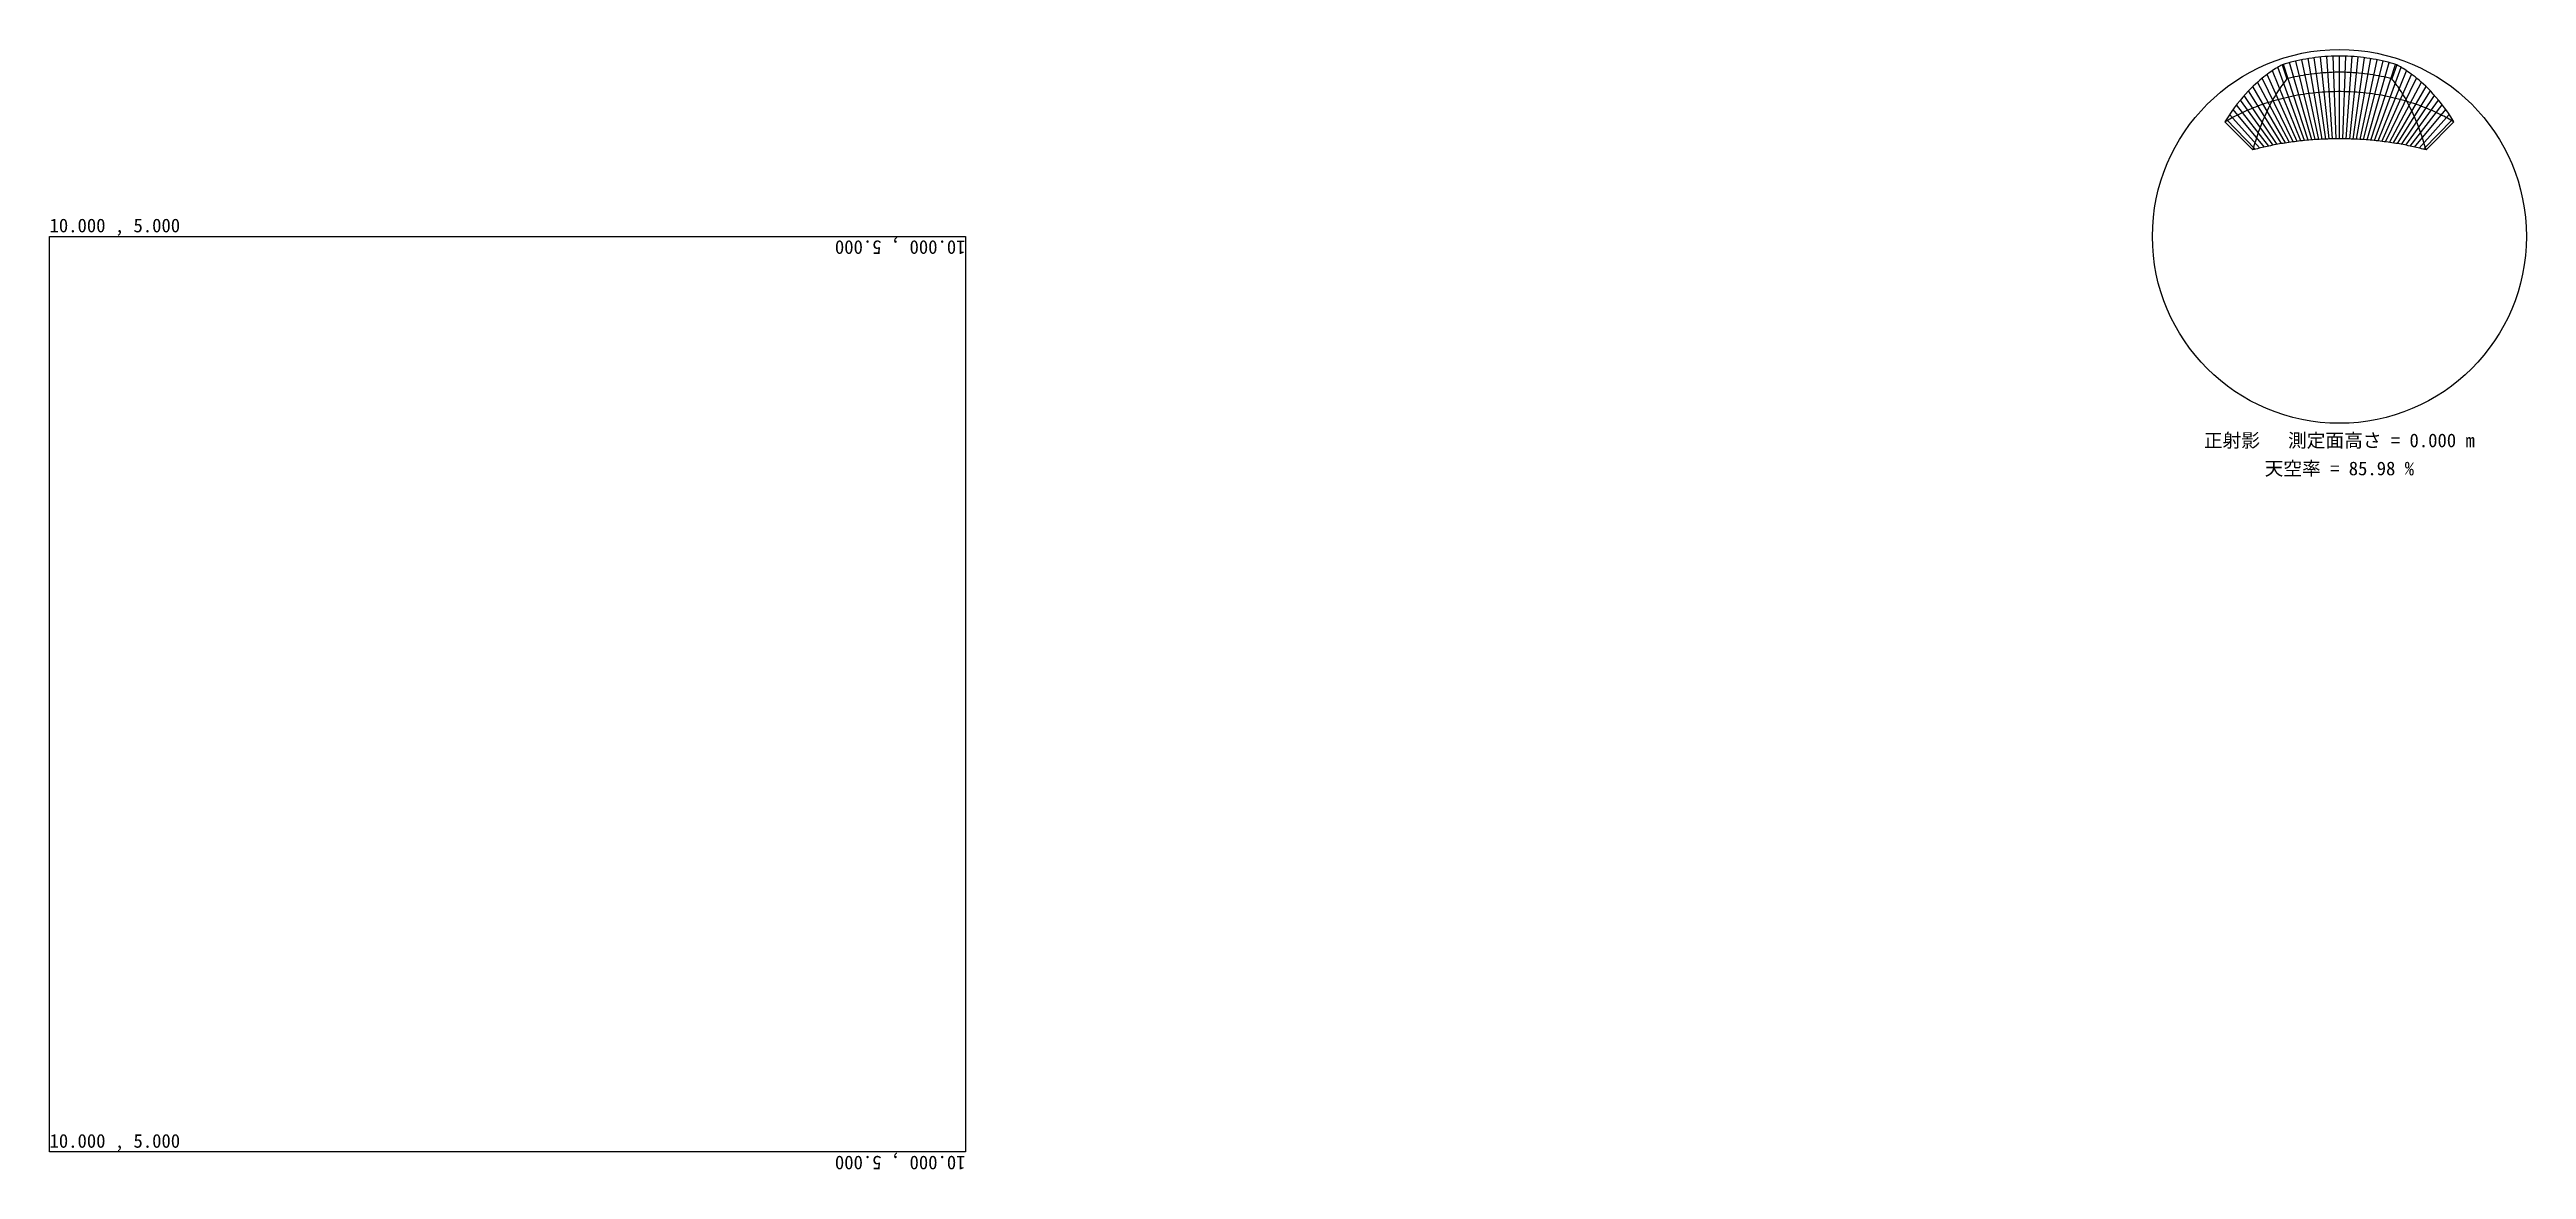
# Model space of a CAD drawing. Units: millimetres at full size, sheet at 1:100. Extents: x -9429 to 23684, y -9848 to 5133.
import ezdxf
from ezdxf.enums import TextEntityAlignment as Align

# ---------------------------------------------------------------- set-up
doc = ezdxf.new("R2010")
doc.units = ezdxf.units.MM
doc.header["$LTSCALE"] = 100
doc.layers.add('0-0', color=4, linetype='Continuous')
doc.styles.add('ＭＳ ゴシック', font='')
doc.styles.get('ＭＳ ゴシック').set_extended_font_data('MS Gothic')

msp = doc.modelspace()

# ---------------------------------------------------------------- linework, layer by layer
at = {"layer": '0-0'}
for p, q in [((20860.9, 3927.1), (20598.9, 4977.9)), ((20907.9, 3930.1), (20681.4, 4995.6)), ((20954.5, 3932.5), (20764.4, 5010.6)), ((21000.7, 3934.5), (20847.7, 5022.9)), ((21046.7, 3936.1), (20931.4, 5032.5)), ((21092.5, 3937.1), (21015.4, 5039.3)), ((21138.1, 3937.8), (21099.5, 5043.4)), ((21183.7, 3938), (21183.7, 5044.8)), ((21229.3, 3937.8), (21267.9, 5043.4)), ((21274.9, 3937.1), (21352, 5039.3)), ((21320.7, 3936.1), (21435.9, 5032.5)), ((21366.6, 3934.5), (21519.6, 5022.9)), ((21412.9, 3932.5), (21603, 5010.6)), ((21459.4, 3930.1), (21685.9, 4995.6)), ((21506.4, 3927.1), (21768.4, 4977.9)), ((20462.1, 3882.5), (20026.5, 4637)), ((20514.9, 3890.4), (20087.8, 4693.7)), ((20566.7, 3897.6), (20151.9, 4748.1)), ((20617.6, 3904.1), (20218.7, 4800)), ((20667.6, 3909.9), (20288.1, 4849.2)), ((20716.9, 3915.1), (20360.2, 4895.3)), ((20765.5, 3919.6), (20435.8, 4934.3)), ((20813.5, 3923.6), (20517, 4957.5)), ((21553.9, 3923.6), (21850.3, 4957.5)), ((21601.8, 3919.6), (21931.5, 4934.3)), ((21650.4, 3915.1), (22007.2, 4895.3)), ((21699.7, 3909.9), (22079.2, 4849.2)), ((21749.8, 3904.1), (22148.7, 4800)), ((21800.7, 3897.6), (22215.5, 4748.1)), ((21852.5, 3890.4), (22279.5, 4693.7)), ((21905.3, 3882.5), (22340.9, 4637)), ((20180.4, 3828.3), (19761, 4328.1)), ((20239.4, 3841.3), (19808.7, 4392.6)), ((20296.9, 3853.1), (19859, 4456)), ((20353.2, 3863.9), (19912.1, 4517.8)), ((20408.2, 3873.6), (19967.9, 4578.3)), ((21959.1, 3873.6), (22399.5, 4578.3)), ((22014.2, 3863.9), (22455.2, 4517.8)), ((22070.4, 3853.1), (22508.4, 4456)), ((22128, 3841.3), (22558.7, 4392.6)), ((22186.9, 3828.3), (22606.3, 4328.1)), ((20058.1, 3798.2), (19673.4, 4196.6)), ((20120, 3814), (19715.9, 4262.8)), ((22247.3, 3814), (22651.4, 4262.8)), ((22309.3, 3798.2), (22694, 4196.6))]:
    msp.add_line(p, q, dxfattribs=at)
at = {"layer": '0-0', "color": 7}
for p, q in [((20418.2, 4929), (20481.3, 4739.9)), ((21949.1, 4929), (21886.1, 4739.9)), ((19652.8, 4163.5), (20026.5, 3789.8)), ((22714.5, 4163.5), (22340.8, 3789.8))]:
    msp.add_line(p, q, dxfattribs=at)
for points in [[(21949.1, 4929), (21911.3, 4940.4), (21873, 4951.4), (21834.2, 4961.8), (21794.8, 4971.7), (21754.9, 4981.1), (21714.6, 4989.9), (21673.8, 4998.1), (21632.6, 5005.7), (21591.1, 5012.6), (21549.1, 5019), (21506.9, 5024.6), (21464.4, 5029.6), (21421.6, 5033.9), (21378.7, 5037.5), (21335.5, 5040.4), (21292.2, 5042.6), (21248.8, 5044.1), (21205.4, 5044.8), (21161.9, 5044.8), (21118.5, 5044.1), (21075.1, 5042.6), (21031.8, 5040.4), (20988.7, 5037.5), (20945.7, 5033.9), (20902.9, 5029.6), (20860.4, 5024.6), (20818.2, 5019), (20776.3, 5012.6), (20734.7, 5005.7), (20693.5, 4998.1), (20652.8, 4989.9), (20612.4, 4981.1), (20572.6, 4971.7), (20533.2, 4961.8), (20494.3, 4951.4), (20456, 4940.4), (20418.2, 4929)], [(20418.2, 4929), (20402, 4919.9), (20385.1, 4910.1), (20367.5, 4899.7), (20349.3, 4888.6), (20330.3, 4876.8), (20310.5, 4864), (20289.9, 4850.4), (20268.5, 4835.8), (20246.2, 4820.1), (20222.9, 4803.2), (20198.7, 4785), (20173.4, 4765.4), (20147.1, 4744.2), (20119.6, 4721.4), (20091, 4696.6), (20061.2, 4669.7), (20030.2, 4640.6), (19997.9, 4609), (19964.3, 4574.7), (19929.4, 4537.3), (19893.3, 4496.6), (19855.8, 4452.3), (19817.2, 4404), (19777.5, 4351.3), (19736.7, 4294), (19695.1, 4231.5), (19652.8, 4163.5)], [(20481.3, 4739.9), (20468.8, 4724.4), (20455.9, 4708.1), (20442.7, 4690.9), (20429.1, 4672.7), (20415.2, 4653.5), (20400.8, 4633.2), (20386.1, 4611.8), (20371, 4589.1), (20355.5, 4565.1), (20339.6, 4539.7), (20323.3, 4512.8), (20306.6, 4484.3), (20289.5, 4454.1), (20272.1, 4422.1), (20254.3, 4388.2), (20236.1, 4352.2), (20217.7, 4314.2), (20199, 4273.8), (20180, 4231.1), (20160.8, 4185.9), (20141.5, 4138), (20122.1, 4087.4), (20102.6, 4034), (20083.3, 3977.6), (20064.1, 3918.1), (20045.1, 3855.5), (20026.5, 3789.8)], [(21886.1, 4739.9), (21850.9, 4748.7), (21815.3, 4757.1), (21779.2, 4765.1), (21742.8, 4772.7), (21706, 4779.9), (21668.8, 4786.6), (21631.3, 4792.8), (21593.5, 4798.6), (21555.3, 4803.9), (21516.9, 4808.7), (21478.3, 4813), (21439.5, 4816.8), (21400.4, 4820.1), (21361.3, 4822.8), (21321.9, 4825), (21282.5, 4826.6), (21243, 4827.7), (21203.5, 4828.3), (21163.9, 4828.3), (21124.3, 4827.7), (21084.8, 4826.6), (21045.4, 4825), (21006.1, 4822.8), (20966.9, 4820.1), (20927.9, 4816.8), (20889, 4813), (20850.4, 4808.7), (20812, 4803.9), (20773.9, 4798.6), (20736.1, 4792.8), (20698.6, 4786.6), (20661.4, 4779.9), (20624.6, 4772.7), (20588.1, 4765.1), (20552.1, 4757.1), (20516.5, 4748.7), (20481.3, 4739.9)], [(22340.8, 3789.8), (22322.2, 3855.5), (22303.3, 3918.1), (22284.1, 3977.6), (22264.7, 4034), (22245.3, 4087.4), (22225.9, 4138), (22206.5, 4185.9), (22187.4, 4231.1), (22168.4, 4273.8), (22149.7, 4314.2), (22131.2, 4352.2), (22113.1, 4388.2), (22095.3, 4422.1), (22077.8, 4454.1), (22060.8, 4484.3), (22044.1, 4512.8), (22027.8, 4539.7), (22011.9, 4565.1), (21996.3, 4589.1), (21981.2, 4611.8), (21966.5, 4633.2), (21952.2, 4653.5), (21938.2, 4672.7), (21924.6, 4690.9), (21911.4, 4708.1), (21898.6, 4724.4), (21886.1, 4739.9)], [(22714.5, 4163.5), (22672.2, 4231.5), (22630.6, 4294), (22589.9, 4351.3), (22550.1, 4404), (22511.5, 4452.3), (22474.1, 4496.6), (22437.9, 4537.3), (22403.1, 4574.7), (22369.5, 4609), (22337.2, 4640.6), (22306.2, 4669.7), (22276.3, 4696.6), (22247.7, 4721.4), (22220.3, 4744.2), (22193.9, 4765.4), (22168.7, 4785), (22144.4, 4803.2), (22121.2, 4820.1), (22098.8, 4835.8), (22077.4, 4850.4), (22056.8, 4864), (22037.1, 4876.8), (22018.1, 4888.6), (21999.8, 4899.7), (21982.3, 4910.1), (21965.4, 4919.9), (21949.1, 4929)], [(19973.4, 4327), (19945.2, 4314.7), (19917.6, 4302.3), (19890.7, 4289.9), (19864.3, 4277.4), (19838.5, 4264.8), (19813.3, 4252.2), (19788.7, 4239.5), (19764.7, 4226.8), (19741.2, 4214.2), (19718.3, 4201.5), (19695.9, 4188.8), (19674.1, 4176.1), (19652.8, 4163.5)], [(21458.6, 4557.2), (21416.7, 4560.6), (21374.6, 4563.3), (21332.4, 4565.6), (21290, 4567.2), (21247.5, 4568.4), (21205, 4568.9), (21162.4, 4568.9), (21119.9, 4568.4), (21077.4, 4567.2), (21035, 4565.6), (20992.7, 4563.3), (20950.6, 4560.6), (20908.7, 4557.2), (20867.1, 4553.4), (20825.7, 4549), (20784.6, 4544.2), (20743.8, 4538.8), (20703.4, 4532.9), (20663.4, 4526.6), (20623.8, 4519.8), (20584.6, 4512.6), (20545.9, 4504.9), (20507.6, 4496.8), (20469.9, 4488.4), (20432.7, 4479.6), (20396.1, 4470.4), (20360, 4460.9), (20324.4, 4451), (20289.5, 4440.9), (20255.1, 4430.5), (20221.4, 4419.8), (20188.2, 4408.9), (20155.7, 4397.7), (20123.8, 4386.3), (20092.4, 4374.8), (20061.8, 4363.1), (20031.7, 4351.2), (20002.3, 4339.1), (19973.4, 4327)], [(22714.5, 4163.5), (22693.2, 4176.1), (22671.4, 4188.8), (22649.1, 4201.5), (22626.1, 4214.2), (22602.7, 4226.8), (22578.6, 4239.5), (22554, 4252.2), (22528.8, 4264.8), (22503.1, 4277.4), (22476.7, 4289.9), (22449.7, 4302.3), (22422.1, 4314.7), (22393.9, 4327), (22365.1, 4339.1), (22335.6, 4351.2), (22305.6, 4363.1), (22274.9, 4374.8), (22243.6, 4386.3), (22211.7, 4397.7), (22179.1, 4408.9), (22146, 4419.8), (22112.2, 4430.5), (22077.9, 4440.9), (22042.9, 4451), (22007.4, 4460.9), (21971.3, 4470.4), (21934.6, 4479.6), (21897.4, 4488.4), (21859.7, 4496.8), (21821.5, 4504.9), (21782.8, 4512.6), (21743.6, 4519.8), (21704, 4526.6), (21664, 4532.9), (21623.5, 4538.8), (21582.8, 4544.2), (21541.7, 4549), (21500.3, 4553.4), (21458.6, 4557.2)], [(20310, 3855.7), (20286.6, 3851.1), (20263.4, 3846.4), (20240.5, 3841.6), (20217.8, 3836.7), (20195.4, 3831.7), (20173.3, 3826.7), (20151.5, 3821.6), (20130, 3816.4), (20108.7, 3811.2), (20087.8, 3805.9), (20067.1, 3800.6), (20046.7, 3795.2), (20026.5, 3789.8)], [(21369.6, 3934.4), (21341.2, 3935.4), (21312.6, 3936.3), (21284, 3937), (21255.4, 3937.5), (21226.7, 3937.8), (21198, 3938), (21169.3, 3938), (21140.6, 3937.8), (21112, 3937.5), (21083.3, 3937), (21054.7, 3936.3), (21026.2, 3935.4), (20997.7, 3934.4), (20969.3, 3933.2), (20941, 3931.9), (20912.7, 3930.3), (20884.6, 3928.7), (20856.6, 3926.8), (20828.7, 3924.8), (20800.9, 3922.6), (20773.3, 3920.3), (20745.9, 3917.9), (20718.6, 3915.2), (20691.4, 3912.5), (20664.5, 3909.6), (20637.7, 3906.5), (20611.2, 3903.3), (20584.8, 3900), (20558.7, 3896.6), (20532.7, 3893), (20507, 3889.3), (20481.5, 3885.5), (20456.3, 3881.6), (20431.3, 3877.5), (20406.5, 3873.4), (20382, 3869.1), (20357.8, 3864.7), (20333.8, 3860.3), (20310, 3855.7)], [(22340.8, 3789.8), (22320.7, 3795.2), (22300.3, 3800.6), (22279.6, 3805.9), (22258.6, 3811.2), (22237.4, 3816.4), (22215.8, 3821.6), (22194, 3826.7), (22171.9, 3831.7), (22149.5, 3836.7), (22126.9, 3841.6), (22104, 3846.4), (22080.8, 3851.1), (22057.3, 3855.7), (22033.6, 3860.3), (22009.6, 3864.7), (21985.3, 3869.1), (21960.8, 3873.4), (21936.1, 3877.5), (21911.1, 3881.6), (21885.8, 3885.5), (21860.3, 3889.3), (21834.6, 3893), (21808.7, 3896.6), (21782.5, 3900), (21756.2, 3903.3), (21729.6, 3906.5), (21702.9, 3909.6), (21675.9, 3912.5), (21648.8, 3915.2), (21621.5, 3917.9), (21594, 3920.3), (21566.4, 3922.6), (21538.7, 3924.8), (21510.8, 3926.8), (21482.8, 3928.7), (21454.6, 3930.3), (21426.4, 3931.9), (21398.1, 3933.2), (21369.6, 3934.4)]]:
    msp.add_lwpolyline(points, dxfattribs=at)
msp.add_lwpolyline([(-9428.6, 2632.7), (2816.3, 2632.7), (2816.3, -9612.2), (-9428.6, -9612.2)], close=True, dxfattribs=at)
msp.add_circle((21183.7, 2632.7), 2500, dxfattribs=at)

# ---------------------------------------------------------------- texts
at = {"layer": '0-0', "color": 2, "style": 'ＭＳ ゴシック'}
for p in [(-9428.6, 2632.7), (-9428.6, -9612.2)]:
    msp.add_text('10.000 , 5.000', height=183.3, dxfattribs=at).set_placement(p, align=Align.BOTTOM_LEFT)
for p in [(2816.3, 2632.7), (2816.3, -9612.2)]:
    msp.add_text('10.000 , 5.000', height=183.3, rotation=180, dxfattribs=at).set_placement(p, align=Align.BOTTOM_LEFT)
at = {"layer": '0-0', "style": 'ＭＳ ゴシック'}
for s, p in [('正射影 \u3000測定面高さ = 0.000 m', (19371.2, -242.3)), ('天空率 = 85.98 %', (20183.7, -617.3))]:
    msp.add_text(s, height=183.3, dxfattribs=at).set_placement(p, align=Align.BOTTOM_LEFT)

doc.saveas('drawing.dxf')
